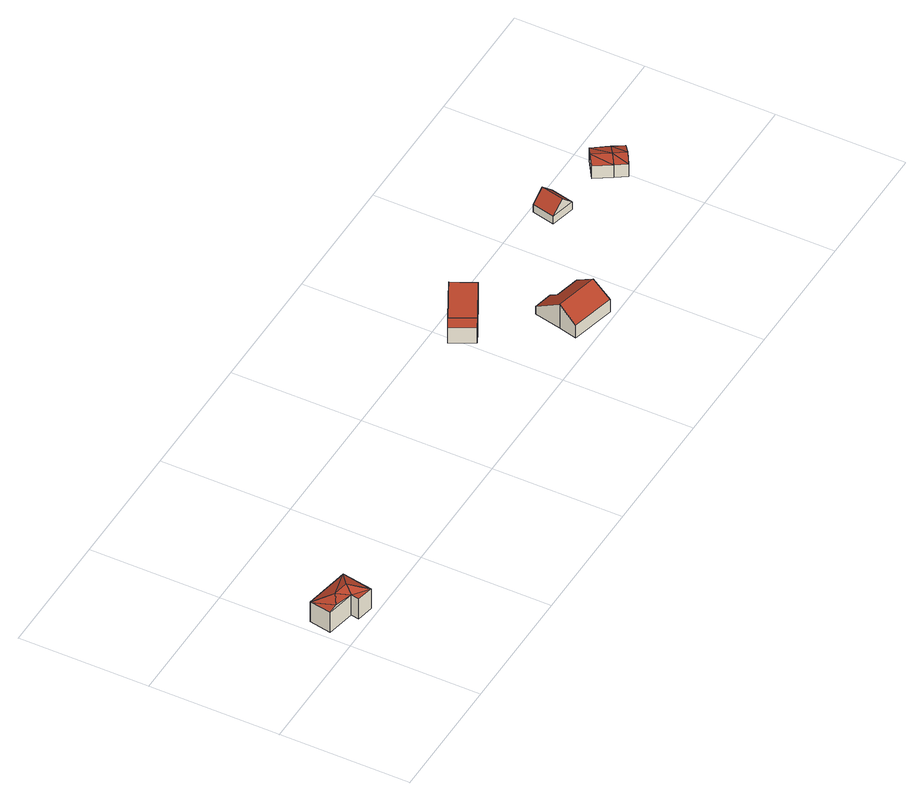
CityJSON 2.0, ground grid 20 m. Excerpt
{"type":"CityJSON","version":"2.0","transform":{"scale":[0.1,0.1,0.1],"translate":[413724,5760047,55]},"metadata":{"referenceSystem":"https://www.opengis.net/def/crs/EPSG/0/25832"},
"CityObjects":{
"building1":{"type":"Building","attributes":{"Gemeindeschluessel":"05570044","Geometrietyp2DReferenz":"3000","function":"31001_9998","roofType":"5000","measuredHeight":4.78},"geometry":[{"type":"Solid","lod":"2","boundaries":[[[[0,1,2,3]],[[4,5,1,0]],[[6,7,5,4]],[[8,9,7,6]],[[10,11,9,8]],[[3,2,11,10]],[[12,13,4]],[[14,15,16]],[[16,3,14]],[[15,12,4]],[[15,4,0]],[[0,16,15]],[[10,12,15]],[[15,14,10]],[[6,13,12]],[[6,12,10]],[[10,8,6]],[[3,16,0]],[[4,13,6]],[[10,14,3]],[[1,5,7,9,11,2]]]],"semantics":{"surfaces":[{"type":"WallSurface"},{"type":"RoofSurface"},{"type":"GroundSurface"}],"values":[[0,0,0,0,0,0,1,1,1,1,1,1,1,1,1,1,1,0,0,0,2]]}}]},
"building2":{"type":"Building","attributes":{"Gemeindeschluessel":"05570044","Geometrietyp2DReferenz":"3000","function":"51009_1610","roofType":"1000","measuredHeight":2.71},"geometry":[{"type":"Solid","lod":"2","boundaries":[[[[17,18,19,20]],[[21,22,18,17]],[[23,24,22,21]],[[20,19,24,23]],[[21,17,20,23]],[[18,22,24,19]]]],"semantics":{"surfaces":[{"type":"WallSurface"},{"type":"RoofSurface"},{"type":"GroundSurface"}],"values":[[0,0,0,0,1,2]]}}]},
"building3":{"type":"Building","attributes":{"Gemeindeschluessel":"05570044","Geometrietyp2DReferenz":"3000","function":"31001_9998","roofType":"1000","measuredHeight":2.69},"geometry":[{"type":"Solid","lod":"2","boundaries":[[[[25,26,19,20]],[[27,28,26,25]],[[17,18,28,27]],[[20,19,18,17]],[[27,25,20,17]],[[26,28,18,19]]]],"semantics":{"surfaces":[{"type":"WallSurface"},{"type":"RoofSurface"},{"type":"GroundSurface"}],"values":[[0,0,0,0,1,2]]}}]},
"building4":{"type":"Building","attributes":{"Gemeindeschluessel":"05570044","Geometrietyp2DReferenz":"3000","function":"31001_2460","roofType":"3100","measuredHeight":4.31},"geometry":[{"type":"Solid","lod":"2","boundaries":[[[[29,30,31,32]],[[33,34,30,29]],[[35,36,34,33]],[[37,38,36,35]],[[39,40,38,37]],[[41,42,40,39]],[[43,44,42,41]],[[32,31,44,43]],[[37,35,33,29,32,39]],[[43,41,39,32]],[[30,34,36,38,40,42,44,31]]]],"semantics":{"surfaces":[{"type":"WallSurface"},{"type":"RoofSurface"},{"type":"GroundSurface"}],"values":[[0,0,0,0,0,0,0,0,1,1,2]]}}]},
"building5":{"type":"Building","attributes":{"Gemeindeschluessel":"05570044","Geometrietyp2DReferenz":"3000","function":"31001_1310","roofType":"3100","measuredHeight":3.37},"geometry":[{"type":"Solid","lod":"2","boundaries":[[[[45,46,47,48]],[[49,50,46,45]],[[51,52,50,49]],[[48,47,52,51]],[[45,53,49]],[[51,54,48]],[[48,54,53,45]],[[49,53,54,51]],[[46,50,52,47]]]],"semantics":{"surfaces":[{"type":"WallSurface"},{"type":"RoofSurface"},{"type":"GroundSurface"}],"values":[[0,0,0,0,0,0,1,1,2]]}}]},
"building6":{"type":"Building","attributes":{"Gemeindeschluessel":"05570044","Geometrietyp2DReferenz":"3000","function":"31001_9998","roofType":"3100","measuredHeight":2.8},"geometry":[{"type":"Solid","lod":"2","boundaries":[[[[55,56,57,58]],[[59,60,56,55]],[[61,62,60,59]],[[58,57,62,61]],[[55,63,59]],[[61,64,58]],[[63,55,58]],[[58,64,63]],[[59,63,64]],[[64,61,59]],[[56,60,62,57]]]],"semantics":{"surfaces":[{"type":"WallSurface"},{"type":"RoofSurface"},{"type":"GroundSurface"}],"values":[[0,0,0,0,0,0,1,1,1,1,2]]}}]},
"building7":{"type":"Building","attributes":{"Gemeindeschluessel":"05570044","Geometrietyp2DReferenz":"3000","function":"51009_1610","roofType":"3100","measuredHeight":2.78},"geometry":[{"type":"Solid","lod":"2","boundaries":[[[[65,66,56,55]],[[67,68,66,65]],[[59,60,68,67]],[[55,56,60,59]],[[65,69,67]],[[59,63,55]],[[69,65,55]],[[55,63,69]],[[67,69,63]],[[63,59,67]],[[66,68,60,56]]]],"semantics":{"surfaces":[{"type":"WallSurface"},{"type":"RoofSurface"},{"type":"GroundSurface"}],"values":[[0,0,0,0,0,0,1,1,1,1,2]]}}]}
},
"vertices":[
[7,65,56],[7,65,20],[1,31,20],[1,31,56],[77,52,56],[77,52,20],[69,5,56],[69,5,20],[43,10,56],[43,10,20],[45,23,56],[45,23,20],[50,33,68],[69,5,55],[13,28,62],[26,37,68],[7,65,55],
[628,145,37],[628,145,10],[609,181,10],[609,181,37],[610,136,37],[610,136,10],[591,171,37],[591,171,10],
[672,214,37],[672,214,10],[690,178,37],[690,178,10],
[696,93,26],[696,93,12],[687,52,12],[687,52,55],[725,87,26],[725,87,12],[722,74,35],[722,74,12],[760,65,35],[760,65,12],[753,36,55],[753,36,12],[747,7,35],[747,7,12],[680,23,35],[680,23,12],
[903,150,24],[903,150,10],[911,185,10],[911,185,24],[866,159,24],[866,159,10],[874,194,24],[874,194,10],[884,154,43],[892,190,43],
[1018,153,32],[1018,153,9],[1001,177,9],[1001,177,32],[987,132,32],[987,132,9],[971,157,32],[971,157,9],[1002,142,37],[986,167,37],
[1029,136,32],[1029,136,9],[998,115,32],[998,115,9],[1014,125,37]
]}
